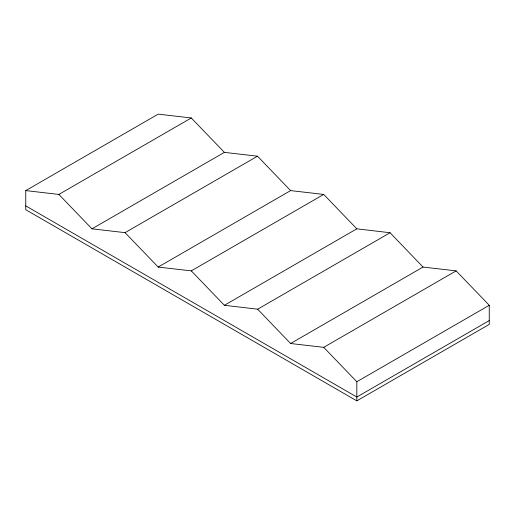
<?xml version="1.0" encoding="UTF-8"?>
<svg xmlns="http://www.w3.org/2000/svg" width="515" height="515" viewBox="0 0 515 515"><rect width="100%" height="100%" fill="white"/><g stroke="black" fill="none" stroke-linecap="round" stroke-linejoin="round"><path stroke-width="0.77" d="M25.75 190.602L158.176 114.143L191.284 117.967L224.392 152.369L257.5 156.193L290.608 190.602L323.716 194.425L356.824 228.827L390.08 232.741L423.034 267.06L456.142 270.877L489.25 305.286L489.25 324.399L356.824 400.857L25.75 209.714L25.75 190.602L58.858 194.425L191.284 117.967M58.858 194.425L91.966 228.827L224.392 152.369M91.966 228.827L125.074 232.651L257.5 156.193M125.074 232.651L158.176 267.06L290.608 190.602M158.176 267.06L191.284 270.877L323.716 194.425M191.284 270.877L224.392 305.286L356.824 228.827M224.392 305.286L257.655 309.2L390.08 232.741M257.655 309.2L290.608 343.511L423.034 267.06M290.608 343.511L323.716 347.335L456.142 270.877M356.824 400.857L356.824 381.744L489.25 305.286M489.25 320.575L356.824 397.033L25.75 205.891M323.716 347.335L356.824 381.744"/></g></svg>
